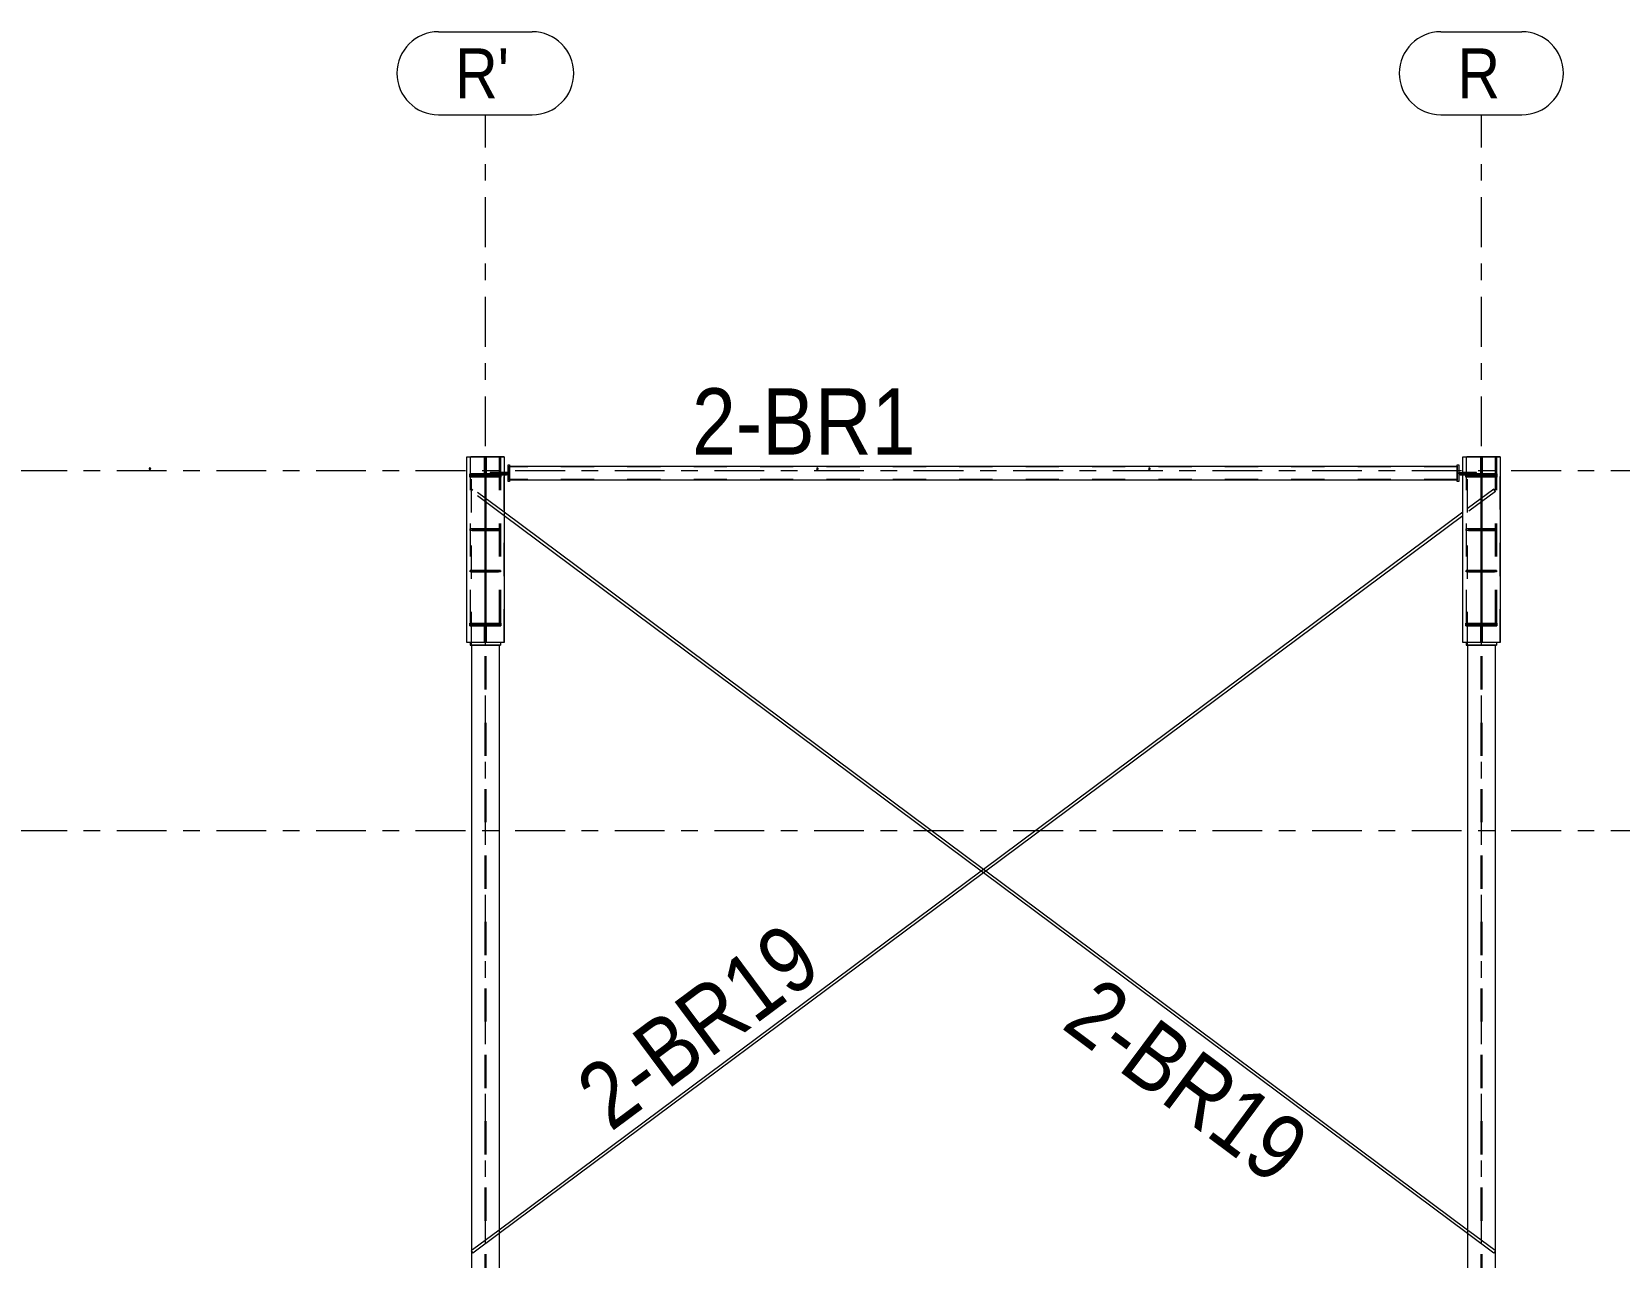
# Model space of a CAD drawing. Header units: millimetres. Extents: x -56 to 1115, y -311 to 509.
# Drawn here: x 41.8 to 137.4, y 291.5 to 365.3 of the extents above; entities that cross this region are included whole.
import ezdxf

# ---------------------------------------------------------------- set-up
doc = ezdxf.new("R2010")
doc.units = ezdxf.units.MM
for name, pattern in [('XKITLINE00', [0]), ('XKITLINE02', [4, 2, -2]), ('XKITLINE03', [6, 3, -1, 1, -1])]:
    doc.linetypes.add(name, pattern=pattern)
for name, color, linetype, lineweight in [('Part', 2, 'Continuous', 0), ('PartMark', 7, 'Continuous', 0), ('S-grid', 1, 'Continuous', 0)]:
    doc.layers.add(name, color=color, linetype=linetype, lineweight=lineweight)
doc.styles.add('ARIAL', font='ARIAL.TTF')

# ---------------------------------------------------------------- blocks, each defined once
blk = doc.blocks.new('*A17')
at = {"layer": 'Part'}
blk.add_hatch(color=3, dxfattribs=at).paths.add_polyline_path([(109.094, 339.066), (109.131, 339.055), (109.149, 339.021), (109.139, 338.985), (109.105, 338.966), (109.068, 338.977), (109.05, 339.011), (109.061, 339.047)], flags=17)
blk = doc.blocks.new('*A30')
at = {"layer": 'Part'}
blk.add_hatch(color=3, dxfattribs=at).paths.add_polyline_path([(68.162, 329.624), (68.162, 329.708), (70.037, 329.708), (70.037, 329.624)], flags=17)
blk = doc.blocks.new('*A31')
at = {"layer": 'Part'}
blk.add_hatch(color=3, dxfattribs=at).paths.add_polyline_path([(68.162, 338.511), (68.162, 338.595), (70.037, 338.595), (70.037, 338.511)], flags=17)
blk = doc.blocks.new('*A32')
at = {"layer": 'Part'}
blk.add_hatch(color=3, dxfattribs=at).paths.add_polyline_path([(69.066, 329.708), (69.066, 338.511), (69.133, 338.511), (69.133, 329.708)], flags=17)
blk = doc.blocks.new('*A34')
at = {"layer": 'Part'}
blk.add_hatch(color=3, dxfattribs=at).paths.add_polyline_path([(48.886, 339.066), (48.923, 339.055), (48.941, 339.021), (48.93, 338.985), (48.897, 338.966), (48.86, 338.977), (48.842, 339.011), (48.852, 339.047)], flags=17)
blk = doc.blocks.new('*A35')
at = {"layer": 'Part'}
blk.add_hatch(color=3, dxfattribs=at).paths.add_polyline_path([(69.058, 329.426), (69.058, 329.624), (69.141, 329.624), (69.141, 329.426)], flags=17)
blk = doc.blocks.new('*A36')
at = {"layer": 'Part'}
blk.add_hatch(color=3, dxfattribs=at).paths.add_polyline_path([(69.133, 332.803), (69.133, 332.887), (69.813, 332.887), (69.813, 332.803)], flags=17)
blk = doc.blocks.new('*A37')
at = {"layer": 'Part'}
blk.add_hatch(color=3, dxfattribs=at).paths.add_polyline_path([(69.133, 335.303), (69.133, 335.387), (69.813, 335.387), (69.813, 335.303)], flags=17)
blk = doc.blocks.new('*A38')
at = {"layer": 'Part'}
blk.add_hatch(color=3, dxfattribs=at).paths.add_polyline_path([(68.387, 332.803), (68.387, 332.887), (69.066, 332.887), (69.066, 332.803)], flags=17)
blk = doc.blocks.new('*A39')
at = {"layer": 'Part'}
blk.add_hatch(color=3, dxfattribs=at).paths.add_polyline_path([(68.387, 335.303), (68.387, 335.387), (69.066, 335.387), (69.066, 335.303)], flags=17)
blk = doc.blocks.new('*A40')
at = {"layer": 'Part'}
blk.add_hatch(color=3, dxfattribs=at).paths.add_polyline_path([(69.058, 338.595), (69.058, 339.489), (69.141, 339.489), (69.141, 338.595)], flags=17)
blk = doc.blocks.new('*A41')
at = {"layer": 'Part'}
blk.add_hatch(color=3, dxfattribs=at).paths.add_polyline_path([(89.094, 339.066), (89.131, 339.055), (89.149, 339.021), (89.139, 338.985), (89.105, 338.966), (89.068, 338.977), (89.05, 339.011), (89.061, 339.047)], flags=17)
blk = doc.blocks.new('*A62')
at = {"layer": 'Part'}
blk.add_hatch(color=3, dxfattribs=at).paths.add_polyline_path([(128.162, 329.624), (128.162, 329.708), (130.037, 329.708), (130.037, 329.624)], flags=17)
blk = doc.blocks.new('*A63')
at = {"layer": 'Part'}
blk.add_hatch(color=3, dxfattribs=at).paths.add_polyline_path([(128.162, 338.511), (128.162, 338.595), (130.037, 338.595), (130.037, 338.511)], flags=17)
blk = doc.blocks.new('*A64')
at = {"layer": 'Part'}
blk.add_hatch(color=3, dxfattribs=at).paths.add_polyline_path([(129.066, 329.708), (129.066, 338.511), (129.133, 338.511), (129.133, 329.708)], flags=17)
blk = doc.blocks.new('*A65')
at = {"layer": 'Part'}
blk.add_hatch(color=3, dxfattribs=at).paths.add_polyline_path([(129.058, 329.426), (129.058, 329.624), (129.141, 329.624), (129.141, 329.426)], flags=17)
blk = doc.blocks.new('*A66')
at = {"layer": 'Part'}
blk.add_hatch(color=3, dxfattribs=at).paths.add_polyline_path([(129.133, 332.803), (129.133, 332.887), (129.813, 332.887), (129.813, 332.803)], flags=17)
blk = doc.blocks.new('*A67')
at = {"layer": 'Part'}
blk.add_hatch(color=3, dxfattribs=at).paths.add_polyline_path([(129.133, 335.303), (129.133, 335.387), (129.813, 335.387), (129.813, 335.303)], flags=17)
blk = doc.blocks.new('*A68')
at = {"layer": 'Part'}
blk.add_hatch(color=3, dxfattribs=at).paths.add_polyline_path([(128.387, 332.803), (128.387, 332.887), (129.066, 332.887), (129.066, 332.803)], flags=17)
blk = doc.blocks.new('*A69')
at = {"layer": 'Part'}
blk.add_hatch(color=3, dxfattribs=at).paths.add_polyline_path([(128.387, 335.303), (128.387, 335.387), (129.066, 335.387), (129.066, 335.303)], flags=17)
blk = doc.blocks.new('*A70')
at = {"layer": 'Part'}
blk.add_hatch(color=3, dxfattribs=at).paths.add_polyline_path([(129.058, 338.595), (129.058, 339.489), (129.141, 339.489), (129.141, 338.595)], flags=17)
blk = doc.blocks.new('*A1191')
at = {"layer": 'S-grid', "color": 1, "linetype": 'XKITLINE03', "lineweight": 0}
blk.add_line((-7.099, 338.903), (956.29, 338.903), dxfattribs=at)
blk = doc.blocks.new('*A1192')
at = {"layer": 'S-grid', "color": 1, "linetype": 'XKITLINE03', "lineweight": 0}
blk.add_line((-7.099, 317.236), (326.959, 317.236), dxfattribs=at)
blk = doc.blocks.new('*A1282')
at = {"layer": 'S-grid', "color": 1, "linetype": 'XKITLINE03', "lineweight": 0}
blk.add_line((129.1, 226.363), (129.1, 360.328), dxfattribs=at)
at = {"layer": 'S-grid', "color": 3, "style": 'ARIAL', "width": 0.85}
blk.add_text('R', height=3, dxfattribs=at).set_placement((127.655, 361.328))
blk = doc.blocks.new('*A1283')
at = {"layer": 'S-grid', "color": 1, "linetype": 'XKITLINE03', "lineweight": 0}
blk.add_line((69.1, 226.363), (69.1, 360.328), dxfattribs=at)
at = {"layer": 'S-grid', "color": 3, "style": 'ARIAL', "width": 0.85}
blk.add_text("R'", height=3, dxfattribs=at).set_placement((67.274, 361.328))
blk = doc.blocks.new('*A1287')
at = {"layer": 'Part', "color": 7, "linetype": 'XKITLINE02', "lineweight": 0}
for p, q in [((129.852, 337.786), (127.975, 336.388)), ((129.952, 337.652), (127.975, 336.18)), ((129.952, 337.652), (129.852, 337.786)), ((99.1, 314.887), (98.96, 314.783)), ((99.239, 314.783), (99.1, 314.679)), ((69.933, 293.169), (68.266, 291.928)), ((69.933, 292.961), (68.347, 291.78)), ((68.262, 291.894), (68.347, 291.78))]:
    blk.add_line(p, q, dxfattribs=at)
at = {"layer": 'Part', "color": 2, "linetype": 'XKITLINE00', "lineweight": 0}
for p, q in [((127.975, 336.388), (99.1, 314.887)), ((127.975, 336.18), (99.239, 314.783)), ((98.96, 314.783), (69.933, 293.169)), ((99.1, 314.679), (69.933, 292.961)), ((68.266, 291.928), (68.248, 291.914)), ((68.262, 291.894), (68.248, 291.914)), ((68.266, 291.889), (68.262, 291.894))]:
    blk.add_line(p, q, dxfattribs=at)
blk = doc.blocks.new('*A1288')
at = {"layer": 'Part', "color": 7, "linetype": 'XKITLINE02', "lineweight": 0}
for p, q in [((68.248, 337.652), (68.347, 337.786)), ((70.225, 336.18), (68.248, 337.652)), ((70.225, 336.388), (68.347, 337.786)), ((99.1, 314.679), (98.96, 314.783)), ((99.239, 314.783), (99.1, 314.887)), ((129.933, 291.928), (128.266, 293.169)), ((129.852, 291.78), (128.266, 292.961)), ((129.937, 291.894), (129.852, 291.78))]:
    blk.add_line(p, q, dxfattribs=at)
at = {"layer": 'Part', "color": 2, "linetype": 'XKITLINE00', "lineweight": 0}
for p, q in [((99.1, 314.887), (70.225, 336.388)), ((98.96, 314.783), (70.225, 336.18)), ((128.266, 292.961), (99.1, 314.679)), ((128.266, 293.169), (99.239, 314.783)), ((129.952, 291.914), (129.933, 291.928)), ((129.952, 291.914), (129.933, 291.889))]:
    blk.add_line(p, q, dxfattribs=at)
blk = doc.blocks.new('*A1290')
at = {"layer": 'Part', "color": 2, "linetype": 'XKITLINE00', "lineweight": 0}
for p, q in [((70.55, 339.158), (127.65, 339.158)), ((127.65, 338.325), (70.55, 338.325))]:
    blk.add_line(p, q, dxfattribs=at)
at = {"layer": 'Part', "color": 7, "linetype": 'XKITLINE02', "lineweight": 0}
for p, q in [((70.55, 338.325), (70.55, 339.158)), ((127.65, 339.125), (70.55, 339.125)), ((127.65, 339.158), (127.65, 338.325)), ((127.65, 338.358), (70.55, 338.358))]:
    blk.add_line(p, q, dxfattribs=at)
blk = doc.blocks.new('*A1291')
at = {"layer": 'Part', "color": 2, "linetype": 'XKITLINE00', "lineweight": 0}
for start, end in [(51.1129, 231.1129), (231.1129, 51.1129)]:
    blk.add_arc((109.1, 339.016), 0.05, start, end, dxfattribs=at)
blk = doc.blocks.new('*A1331')
at = {"layer": 'Part', "color": 7, "linetype": 'XKITLINE02', "lineweight": 0}
for p, q in [((68.266, 328.387), (68.266, 339.72)), ((68.266, 339.72), (69.933, 339.72)), ((69.066, 339.72), (69.066, 242.194)), ((69.133, 339.72), (69.133, 242.194)), ((69.933, 339.72), (69.933, 328.387)), ((69.933, 242.194), (68.266, 242.194))]:
    blk.add_line(p, q, dxfattribs=at)
at = {"layer": 'Part', "color": 2, "linetype": 'XKITLINE00', "lineweight": 0}
for p, q in [((68.266, 328.387), (68.266, 242.194)), ((69.933, 328.387), (69.933, 242.194))]:
    blk.add_line(p, q, dxfattribs=at)
blk = doc.blocks.new('*A1336')
at = {"layer": 'Part', "color": 2, "linetype": 'XKITLINE00', "lineweight": 0}
for p, q in [((68.162, 329.708), (70.037, 329.708)), ((68.162, 329.553), (68.162, 329.708)), ((68.162, 329.624), (70.037, 329.624)), ((69.058, 329.553), (68.162, 329.553)), ((70.037, 329.553), (69.141, 329.553)), ((70.037, 329.708), (70.037, 329.553))]:
    blk.add_line(p, q, dxfattribs=at)
at = {"layer": 'Part', "color": 7, "linetype": 'XKITLINE02', "lineweight": 0}
for p, q in [((68.162, 329.636), (70.037, 329.636)), ((69.141, 329.553), (69.058, 329.553))]:
    blk.add_line(p, q, dxfattribs=at)
blk = doc.blocks.new('*A1337')
at = {"layer": 'Part', "color": 2, "linetype": 'XKITLINE00', "lineweight": 0}
for p, q in [((69.058, 338.7), (68.162, 338.7)), ((68.162, 338.511), (68.162, 338.7)), ((70.037, 338.595), (68.162, 338.595)), ((70.037, 338.7), (69.141, 338.7)), ((70.037, 338.7), (70.037, 338.511)), ((70.037, 338.511), (68.162, 338.511))]:
    blk.add_line(p, q, dxfattribs=at)
at = {"layer": 'Part', "color": 7, "linetype": 'XKITLINE02', "lineweight": 0}
for p, q in [((68.162, 338.617), (70.037, 338.617)), ((69.141, 338.7), (69.058, 338.7))]:
    blk.add_line(p, q, dxfattribs=at)
blk = doc.blocks.new('*A1338')
at = {"layer": 'Part', "color": 7, "linetype": 'XKITLINE02', "lineweight": 0}
for p, q in [((69.133, 338.617), (69.066, 338.617)), ((69.066, 338.617), (69.066, 338.511)), ((69.133, 338.617), (69.133, 338.511)), ((69.066, 329.708), (69.066, 329.636)), ((69.066, 329.636), (69.133, 329.636)), ((69.133, 329.708), (69.133, 329.636))]:
    blk.add_line(p, q, dxfattribs=at)
at = {"layer": 'Part', "color": 2, "linetype": 'XKITLINE00', "lineweight": 0}
for p, q in [((69.066, 338.511), (69.133, 338.511)), ((69.066, 338.511), (69.066, 329.708)), ((69.133, 338.511), (69.133, 329.708)), ((69.066, 329.708), (69.133, 329.708))]:
    blk.add_line(p, q, dxfattribs=at)
blk = doc.blocks.new('*A1339')
at = {"layer": 'Part', "color": 7, "linetype": 'XKITLINE02', "lineweight": 0}
for p, q in [((69.133, 338.617), (69.066, 338.617)), ((69.066, 338.617), (69.066, 329.636)), ((69.133, 329.636), (69.133, 338.617)), ((69.066, 329.636), (69.133, 329.636))]:
    blk.add_line(p, q, dxfattribs=at)
blk = doc.blocks.new('*A1340')
at = {"layer": 'Part', "color": 7, "linetype": 'XKITLINE02', "lineweight": 0}
for p, q in [((68.162, 329.708), (68.162, 329.553)), ((68.162, 329.636), (70.037, 329.636)), ((68.162, 329.553), (70.037, 329.553)), ((70.037, 329.553), (70.037, 329.708))]:
    blk.add_line(p, q, dxfattribs=at)
blk = doc.blocks.new('*A1341')
at = {"layer": 'Part', "color": 7, "linetype": 'XKITLINE02', "lineweight": 0}
for p, q in [((68.162, 338.7), (68.162, 338.511)), ((70.037, 338.7), (68.162, 338.7)), ((70.037, 338.617), (68.162, 338.617)), ((70.037, 338.511), (70.037, 338.7))]:
    blk.add_line(p, q, dxfattribs=at)
blk = doc.blocks.new('*A1343')
at = {"layer": 'Part', "color": 2, "linetype": 'XKITLINE00', "lineweight": 0}
for start, end in [(51.1129, 231.1129), (231.1129, 51.1129)]:
    blk.add_arc((48.891, 339.016), 0.05, start, end, dxfattribs=at)
blk = doc.blocks.new('*A1344')
at = {"layer": 'Part', "color": 7, "linetype": 'XKITLINE02', "lineweight": 0}
for p, q in [((68.183, 339.72), (70.016, 339.72)), ((68.183, 339.72), (68.183, 328.553)), ((70.016, 339.72), (70.016, 328.553))]:
    blk.add_line(p, q, dxfattribs=at)
at = {"layer": 'Part', "color": 2, "linetype": 'XKITLINE00', "lineweight": 0}
for p, q in [((68.183, 328.553), (68.183, 328.387)), ((70.016, 328.387), (68.183, 328.387)), ((70.016, 328.553), (70.016, 328.387))]:
    blk.add_line(p, q, dxfattribs=at)
blk = doc.blocks.new('*A1345')
at = {"layer": 'Part', "color": 7, "linetype": 'XKITLINE02', "lineweight": 0}
for p, q in [((68.183, 339.72), (70.016, 339.72)), ((68.183, 339.72), (68.183, 328.387)), ((70.016, 339.72), (70.016, 328.387)), ((68.183, 328.387), (70.016, 328.387))]:
    blk.add_line(p, q, dxfattribs=at)
blk = doc.blocks.new('*A1346')
at = {"layer": 'Part', "color": 2, "linetype": 'XKITLINE00', "lineweight": 0}
for p, q in [((67.975, 328.553), (67.975, 339.72)), ((67.975, 339.72), (70.225, 339.72)), ((70.225, 339.72), (70.225, 328.553)), ((70.225, 328.553), (67.975, 328.553))]:
    blk.add_line(p, q, dxfattribs=at)
blk = doc.blocks.new('*A1347')
at = {"layer": 'Part', "color": 7, "linetype": 'XKITLINE02', "lineweight": 0}
for p, q in [((67.975, 328.553), (67.975, 339.72)), ((70.225, 339.72), (67.975, 339.72)), ((70.225, 328.553), (70.225, 339.72)), ((70.225, 328.553), (67.975, 328.553))]:
    blk.add_line(p, q, dxfattribs=at)
blk = doc.blocks.new('*A1348')
at = {"layer": 'Part', "color": 2, "linetype": 'XKITLINE00', "lineweight": 0}
for p, q in [((69.058, 328.553), (69.058, 329.624)), ((69.058, 329.624), (69.141, 329.624)), ((69.141, 329.426), (69.058, 329.426)), ((69.141, 329.624), (69.141, 328.553)), ((69.141, 328.553), (69.058, 328.553))]:
    blk.add_line(p, q, dxfattribs=at)
at = {"layer": 'Part', "color": 7, "linetype": 'XKITLINE02', "lineweight": 0}
for p, q in [((69.058, 329.562), (69.141, 329.562)), ((69.058, 329.428), (69.141, 329.428))]:
    blk.add_line(p, q, dxfattribs=at)
blk = doc.blocks.new('*A1349')
at = {"layer": 'Part', "color": 7, "linetype": 'XKITLINE02', "lineweight": 0}
for p, q in [((69.883, 329.636), (69.133, 329.636)), ((69.133, 329.636), (69.133, 329.553)), ((69.133, 329.553), (69.883, 329.553)), ((69.258, 329.636), (69.258, 329.553)), ((69.883, 329.553), (69.883, 329.636))]:
    blk.add_line(p, q, dxfattribs=at)
blk = doc.blocks.new('*A1350')
at = {"layer": 'Part', "color": 7, "linetype": 'XKITLINE02', "lineweight": 0}
for p, q in [((69.066, 329.636), (68.316, 329.636)), ((68.316, 329.636), (68.316, 329.553)), ((68.316, 329.553), (69.066, 329.553)), ((68.941, 329.636), (68.941, 329.553)), ((69.066, 329.553), (69.066, 329.636))]:
    blk.add_line(p, q, dxfattribs=at)
blk = doc.blocks.new('*A1351')
at = {"layer": 'Part', "color": 7, "linetype": 'XKITLINE02', "lineweight": 0}
for p, q in [((69.058, 329.624), (69.058, 328.553)), ((69.058, 329.562), (69.141, 329.562)), ((69.058, 329.428), (69.141, 329.428)), ((69.141, 329.624), (69.141, 328.553)), ((69.141, 328.553), (69.058, 328.553))]:
    blk.add_line(p, q, dxfattribs=at)
blk = doc.blocks.new('*A1352')
at = {"layer": 'Part', "color": 2, "linetype": 'XKITLINE00', "lineweight": 0}
for p, q in [((70.016, 332.887), (69.133, 332.887)), ((69.133, 332.887), (69.133, 332.803)), ((70.016, 332.803), (69.133, 332.803)), ((69.813, 332.803), (69.813, 332.887)), ((70.016, 332.887), (70.016, 332.803))]:
    blk.add_line(p, q, dxfattribs=at)
at = {"layer": 'Part', "color": 7, "linetype": 'XKITLINE02', "lineweight": 0}
blk.add_line((69.258, 332.803), (69.258, 332.887), dxfattribs=at)
blk = doc.blocks.new('*A1353')
at = {"layer": 'Part', "color": 2, "linetype": 'XKITLINE00', "lineweight": 0}
for p, q in [((70.016, 335.387), (69.133, 335.387)), ((69.133, 335.387), (69.133, 335.303)), ((70.016, 335.303), (69.133, 335.303)), ((69.813, 335.303), (69.813, 335.387)), ((70.016, 335.387), (70.016, 335.303))]:
    blk.add_line(p, q, dxfattribs=at)
at = {"layer": 'Part', "color": 7, "linetype": 'XKITLINE02', "lineweight": 0}
blk.add_line((69.258, 335.303), (69.258, 335.387), dxfattribs=at)
blk = doc.blocks.new('*A1354')
at = {"layer": 'Part', "color": 2, "linetype": 'XKITLINE00', "lineweight": 0}
for p, q in [((69.066, 332.887), (68.183, 332.887)), ((68.183, 332.887), (68.183, 332.803)), ((69.066, 332.803), (68.183, 332.803)), ((68.387, 332.803), (68.387, 332.887)), ((69.066, 332.887), (69.066, 332.803))]:
    blk.add_line(p, q, dxfattribs=at)
at = {"layer": 'Part', "color": 7, "linetype": 'XKITLINE02', "lineweight": 0}
blk.add_line((68.941, 332.803), (68.941, 332.887), dxfattribs=at)
blk = doc.blocks.new('*A1355')
at = {"layer": 'Part', "color": 2, "linetype": 'XKITLINE00', "lineweight": 0}
for p, q in [((69.066, 335.387), (68.183, 335.387)), ((68.183, 335.387), (68.183, 335.303)), ((69.066, 335.303), (68.183, 335.303)), ((68.387, 335.303), (68.387, 335.387)), ((69.066, 335.387), (69.066, 335.303))]:
    blk.add_line(p, q, dxfattribs=at)
at = {"layer": 'Part', "color": 7, "linetype": 'XKITLINE02', "lineweight": 0}
blk.add_line((68.941, 335.303), (68.941, 335.387), dxfattribs=at)
blk = doc.blocks.new('*A1356')
at = {"layer": 'Part', "color": 2, "linetype": 'XKITLINE00', "lineweight": 0}
for p, q in [((69.058, 339.72), (69.141, 339.72)), ((69.058, 338.595), (69.058, 339.72)), ((69.058, 339.489), (69.141, 339.489)), ((69.141, 339.72), (69.141, 338.595)), ((69.141, 338.595), (69.058, 338.595))]:
    blk.add_line(p, q, dxfattribs=at)
at = {"layer": 'Part', "color": 7, "linetype": 'XKITLINE02', "lineweight": 0}
for p, q in [((69.058, 338.826), (69.141, 338.826)), ((69.058, 338.687), (69.141, 338.687))]:
    blk.add_line(p, q, dxfattribs=at)
blk = doc.blocks.new('*A1357')
at = {"layer": 'Part', "color": 7, "linetype": 'XKITLINE02', "lineweight": 0}
for p, q in [((69.066, 335.387), (68.183, 335.387)), ((68.183, 335.303), (68.183, 335.387)), ((69.066, 335.303), (68.183, 335.303)), ((68.941, 335.303), (68.941, 335.387)), ((69.066, 335.303), (69.066, 335.387))]:
    blk.add_line(p, q, dxfattribs=at)
blk = doc.blocks.new('*A1358')
at = {"layer": 'Part', "color": 7, "linetype": 'XKITLINE02', "lineweight": 0}
for p, q in [((69.883, 332.887), (69.133, 332.887)), ((69.133, 332.887), (69.133, 332.803)), ((69.133, 332.803), (69.883, 332.803)), ((69.258, 332.887), (69.258, 332.803)), ((69.883, 332.803), (69.883, 332.887))]:
    blk.add_line(p, q, dxfattribs=at)
blk = doc.blocks.new('*A1359')
at = {"layer": 'Part', "color": 7, "linetype": 'XKITLINE02', "lineweight": 0}
for p, q in [((69.066, 332.887), (68.316, 332.887)), ((68.316, 332.887), (68.316, 332.803)), ((68.316, 332.803), (69.066, 332.803)), ((68.941, 332.887), (68.941, 332.803)), ((69.066, 332.803), (69.066, 332.887))]:
    blk.add_line(p, q, dxfattribs=at)
blk = doc.blocks.new('*A1360')
at = {"layer": 'Part', "color": 7, "linetype": 'XKITLINE02', "lineweight": 0}
for p, q in [((69.883, 335.387), (69.133, 335.387)), ((69.133, 335.387), (69.133, 335.303)), ((69.133, 335.303), (69.883, 335.303)), ((69.258, 335.387), (69.258, 335.303)), ((69.883, 335.303), (69.883, 335.387))]:
    blk.add_line(p, q, dxfattribs=at)
blk = doc.blocks.new('*A1361')
at = {"layer": 'Part', "color": 7, "linetype": 'XKITLINE02', "lineweight": 0}
for p, q in [((69.066, 335.387), (68.316, 335.387)), ((68.316, 335.387), (68.316, 335.303)), ((68.316, 335.303), (69.066, 335.303)), ((68.941, 335.387), (68.941, 335.303)), ((69.066, 335.303), (69.066, 335.387))]:
    blk.add_line(p, q, dxfattribs=at)
blk = doc.blocks.new('*A1362')
at = {"layer": 'Part', "color": 7, "linetype": 'XKITLINE02', "lineweight": 0}
for p, q in [((69.066, 338.7), (68.316, 338.7)), ((68.316, 338.7), (68.316, 338.616)), ((68.316, 338.616), (69.066, 338.616)), ((68.941, 338.7), (68.941, 338.616)), ((69.066, 338.616), (69.066, 338.7))]:
    blk.add_line(p, q, dxfattribs=at)
blk = doc.blocks.new('*A1363')
at = {"layer": 'Part', "color": 2, "linetype": 'XKITLINE00', "lineweight": 0}
for p, q in [((70.466, 338.241), (70.466, 339.241)), ((70.466, 339.241), (70.55, 339.241)), ((70.55, 339.241), (70.55, 338.241)), ((70.55, 338.241), (70.466, 338.241))]:
    blk.add_line(p, q, dxfattribs=at)
blk = doc.blocks.new('*A1364')
at = {"layer": 'Part', "color": 7, "linetype": 'XKITLINE02', "lineweight": 0}
for p, q in [((69.383, 338.783), (69.383, 338.7)), ((70.225, 338.783), (69.383, 338.783)), ((70.383, 338.7), (69.383, 338.7))]:
    blk.add_line(p, q, dxfattribs=at)
at = {"layer": 'Part', "color": 2, "linetype": 'XKITLINE00', "lineweight": 0}
for p, q in [((70.466, 338.783), (70.225, 338.783)), ((70.466, 338.7), (70.383, 338.7)), ((70.466, 338.783), (70.466, 338.7))]:
    blk.add_line(p, q, dxfattribs=at)
blk = doc.blocks.new('*A1365')
at = {"layer": 'Part', "color": 7, "linetype": 'XKITLINE02', "lineweight": 0}
for p, q in [((69.133, 338.7), (69.133, 338.616)), ((70.225, 338.7), (69.133, 338.7)), ((70.225, 338.616), (69.133, 338.616)), ((69.258, 338.7), (69.258, 338.616))]:
    blk.add_line(p, q, dxfattribs=at)
at = {"layer": 'Part', "color": 2, "linetype": 'XKITLINE00', "lineweight": 0}
for p, q in [((70.383, 338.7), (70.225, 338.7)), ((70.383, 338.616), (70.225, 338.616)), ((70.383, 338.7), (70.383, 338.616))]:
    blk.add_line(p, q, dxfattribs=at)
blk = doc.blocks.new('*A1366')
at = {"layer": 'Part', "color": 7, "linetype": 'XKITLINE02', "lineweight": 0}
for p, q in [((69.058, 339.72), (69.058, 338.595)), ((69.058, 339.72), (69.141, 339.72)), ((69.141, 339.72), (69.141, 338.595)), ((69.058, 338.826), (69.141, 338.826)), ((69.058, 338.687), (69.141, 338.687))]:
    blk.add_line(p, q, dxfattribs=at)
blk = doc.blocks.new('*A1367')
at = {"layer": 'Part', "color": 7, "linetype": 'XKITLINE02', "lineweight": 0}
for p, q in [((69.066, 332.887), (68.183, 332.887)), ((68.183, 332.803), (68.183, 332.887)), ((69.066, 332.803), (68.183, 332.803)), ((68.941, 332.803), (68.941, 332.887)), ((69.066, 332.803), (69.066, 332.887))]:
    blk.add_line(p, q, dxfattribs=at)
blk = doc.blocks.new('*A1368')
at = {"layer": 'Part', "color": 7, "linetype": 'XKITLINE02', "lineweight": 0}
for p, q in [((69.133, 335.303), (69.133, 335.387)), ((69.133, 335.387), (70.016, 335.387)), ((70.016, 335.303), (69.133, 335.303)), ((69.258, 335.303), (69.258, 335.387)), ((70.016, 335.387), (70.016, 335.303))]:
    blk.add_line(p, q, dxfattribs=at)
blk = doc.blocks.new('*A1369')
at = {"layer": 'Part', "color": 7, "linetype": 'XKITLINE02', "lineweight": 0}
for p, q in [((69.133, 332.803), (69.133, 332.887)), ((69.133, 332.887), (70.016, 332.887)), ((70.016, 332.803), (69.133, 332.803)), ((69.258, 332.803), (69.258, 332.887)), ((70.016, 332.887), (70.016, 332.803))]:
    blk.add_line(p, q, dxfattribs=at)
blk = doc.blocks.new('*A1370')
at = {"layer": 'Part', "color": 2, "linetype": 'XKITLINE00', "lineweight": 0}
for start, end in [(51.1129, 231.1129), (231.1129, 51.1129)]:
    blk.add_arc((89.1, 339.016), 0.05, start, end, dxfattribs=at)
blk = doc.blocks.new('*A1420')
at = {"layer": 'S-grid', "color": 1, "linetype": 'XKITLINE00', "lineweight": 0}
for p, q in [((66.274, 365.328), (71.926, 365.328)), ((66.274, 360.328), (71.926, 360.328))]:
    blk.add_line(p, q, dxfattribs=at)
for centre, start, end in [((66.274, 362.828), 90, 270), ((71.926, 362.828), 270, 90)]:
    blk.add_arc(centre, 2.5, start, end, dxfattribs=at)
blk = doc.blocks.new('*A1422')
at = {"layer": 'Part', "color": 7, "linetype": 'XKITLINE02', "lineweight": 0}
for p, q in [((128.266, 328.387), (128.266, 339.72)), ((128.266, 339.72), (129.933, 339.72)), ((129.066, 339.72), (129.066, 242.194)), ((129.133, 339.72), (129.133, 242.194)), ((129.933, 339.72), (129.933, 328.387)), ((129.933, 242.194), (128.266, 242.194))]:
    blk.add_line(p, q, dxfattribs=at)
at = {"layer": 'Part', "color": 2, "linetype": 'XKITLINE00', "lineweight": 0}
for p, q in [((128.266, 328.387), (128.266, 242.194)), ((129.933, 328.387), (129.933, 242.194))]:
    blk.add_line(p, q, dxfattribs=at)
blk = doc.blocks.new('*A1473')
at = {"layer": 'Part', "color": 2, "linetype": 'XKITLINE00', "lineweight": 0}
for p, q in [((128.162, 329.708), (130.037, 329.708)), ((128.162, 329.553), (128.162, 329.708)), ((128.162, 329.624), (130.037, 329.624)), ((129.058, 329.553), (128.162, 329.553)), ((130.037, 329.553), (129.141, 329.553)), ((130.037, 329.708), (130.037, 329.553))]:
    blk.add_line(p, q, dxfattribs=at)
at = {"layer": 'Part', "color": 7, "linetype": 'XKITLINE02', "lineweight": 0}
for p, q in [((128.162, 329.636), (130.037, 329.636)), ((129.141, 329.553), (129.058, 329.553))]:
    blk.add_line(p, q, dxfattribs=at)
blk = doc.blocks.new('*A1474')
at = {"layer": 'Part', "color": 2, "linetype": 'XKITLINE00', "lineweight": 0}
for p, q in [((129.058, 338.7), (128.162, 338.7)), ((128.162, 338.511), (128.162, 338.7)), ((130.037, 338.595), (128.162, 338.595)), ((130.037, 338.7), (129.141, 338.7)), ((130.037, 338.7), (130.037, 338.511)), ((130.037, 338.511), (128.162, 338.511))]:
    blk.add_line(p, q, dxfattribs=at)
at = {"layer": 'Part', "color": 7, "linetype": 'XKITLINE02', "lineweight": 0}
for p, q in [((128.162, 338.617), (130.037, 338.617)), ((129.141, 338.7), (129.058, 338.7))]:
    blk.add_line(p, q, dxfattribs=at)
blk = doc.blocks.new('*A1475')
at = {"layer": 'Part', "color": 7, "linetype": 'XKITLINE02', "lineweight": 0}
for p, q in [((129.133, 338.617), (129.066, 338.617)), ((129.066, 338.617), (129.066, 338.511)), ((129.133, 338.617), (129.133, 338.511)), ((129.066, 329.708), (129.066, 329.636)), ((129.066, 329.636), (129.133, 329.636)), ((129.133, 329.708), (129.133, 329.636))]:
    blk.add_line(p, q, dxfattribs=at)
at = {"layer": 'Part', "color": 2, "linetype": 'XKITLINE00', "lineweight": 0}
for p, q in [((129.066, 338.511), (129.133, 338.511)), ((129.066, 338.511), (129.066, 329.708)), ((129.133, 338.511), (129.133, 329.708)), ((129.066, 329.708), (129.133, 329.708))]:
    blk.add_line(p, q, dxfattribs=at)
blk = doc.blocks.new('*A1476')
at = {"layer": 'Part', "color": 7, "linetype": 'XKITLINE02', "lineweight": 0}
for p, q in [((129.133, 338.617), (129.066, 338.617)), ((129.066, 338.617), (129.066, 329.636)), ((129.133, 329.636), (129.133, 338.617)), ((129.066, 329.636), (129.133, 329.636))]:
    blk.add_line(p, q, dxfattribs=at)
blk = doc.blocks.new('*A1477')
at = {"layer": 'Part', "color": 7, "linetype": 'XKITLINE02', "lineweight": 0}
for p, q in [((128.162, 329.708), (128.162, 329.553)), ((128.162, 329.636), (130.037, 329.636)), ((128.162, 329.553), (130.037, 329.553)), ((130.037, 329.553), (130.037, 329.708))]:
    blk.add_line(p, q, dxfattribs=at)
blk = doc.blocks.new('*A1478')
at = {"layer": 'Part', "color": 7, "linetype": 'XKITLINE02', "lineweight": 0}
for p, q in [((128.162, 338.7), (128.162, 338.511)), ((130.037, 338.7), (128.162, 338.7)), ((130.037, 338.617), (128.162, 338.617)), ((130.037, 338.511), (130.037, 338.7))]:
    blk.add_line(p, q, dxfattribs=at)
blk = doc.blocks.new('*A1479')
at = {"layer": 'Part', "color": 7, "linetype": 'XKITLINE02', "lineweight": 0}
for p, q in [((128.183, 339.72), (130.016, 339.72)), ((128.183, 339.72), (128.183, 328.553)), ((130.016, 339.72), (130.016, 328.553))]:
    blk.add_line(p, q, dxfattribs=at)
at = {"layer": 'Part', "color": 2, "linetype": 'XKITLINE00', "lineweight": 0}
for p, q in [((128.183, 328.553), (128.183, 328.387)), ((130.016, 328.387), (128.183, 328.387)), ((130.016, 328.553), (130.016, 328.387))]:
    blk.add_line(p, q, dxfattribs=at)
blk = doc.blocks.new('*A1480')
at = {"layer": 'Part', "color": 7, "linetype": 'XKITLINE02', "lineweight": 0}
for p, q in [((128.183, 339.72), (130.016, 339.72)), ((128.183, 339.72), (128.183, 328.387)), ((130.016, 339.72), (130.016, 328.387)), ((128.183, 328.387), (130.016, 328.387))]:
    blk.add_line(p, q, dxfattribs=at)
blk = doc.blocks.new('*A1481')
at = {"layer": 'Part', "color": 2, "linetype": 'XKITLINE00', "lineweight": 0}
for p, q in [((127.975, 328.553), (127.975, 339.72)), ((127.975, 339.72), (130.225, 339.72)), ((130.225, 339.72), (130.225, 328.553)), ((130.225, 328.553), (127.975, 328.553))]:
    blk.add_line(p, q, dxfattribs=at)
blk = doc.blocks.new('*A1482')
at = {"layer": 'Part', "color": 7, "linetype": 'XKITLINE02', "lineweight": 0}
for p, q in [((127.975, 328.553), (127.975, 339.72)), ((130.225, 339.72), (127.975, 339.72)), ((130.225, 328.553), (130.225, 339.72)), ((130.225, 328.553), (127.975, 328.553))]:
    blk.add_line(p, q, dxfattribs=at)
blk = doc.blocks.new('*A1483')
at = {"layer": 'Part', "color": 2, "linetype": 'XKITLINE00', "lineweight": 0}
for p, q in [((129.058, 328.553), (129.058, 329.624)), ((129.058, 329.624), (129.141, 329.624)), ((129.141, 329.426), (129.058, 329.426)), ((129.141, 329.624), (129.141, 328.553)), ((129.141, 328.553), (129.058, 328.553))]:
    blk.add_line(p, q, dxfattribs=at)
at = {"layer": 'Part', "color": 7, "linetype": 'XKITLINE02', "lineweight": 0}
for p, q in [((129.058, 329.562), (129.141, 329.562)), ((129.058, 329.428), (129.141, 329.428))]:
    blk.add_line(p, q, dxfattribs=at)
blk = doc.blocks.new('*A1484')
at = {"layer": 'Part', "color": 7, "linetype": 'XKITLINE02', "lineweight": 0}
for p, q in [((129.883, 329.636), (129.133, 329.636)), ((129.133, 329.636), (129.133, 329.553)), ((129.133, 329.553), (129.883, 329.553)), ((129.258, 329.636), (129.258, 329.553)), ((129.883, 329.553), (129.883, 329.636))]:
    blk.add_line(p, q, dxfattribs=at)
blk = doc.blocks.new('*A1485')
at = {"layer": 'Part', "color": 7, "linetype": 'XKITLINE02', "lineweight": 0}
for p, q in [((129.066, 329.636), (128.316, 329.636)), ((128.316, 329.636), (128.316, 329.553)), ((128.316, 329.553), (129.066, 329.553)), ((128.941, 329.636), (128.941, 329.553)), ((129.066, 329.553), (129.066, 329.636))]:
    blk.add_line(p, q, dxfattribs=at)
blk = doc.blocks.new('*A1486')
at = {"layer": 'Part', "color": 7, "linetype": 'XKITLINE02', "lineweight": 0}
for p, q in [((129.058, 329.624), (129.058, 328.553)), ((129.058, 329.562), (129.141, 329.562)), ((129.058, 329.428), (129.141, 329.428)), ((129.141, 329.624), (129.141, 328.553)), ((129.141, 328.553), (129.058, 328.553))]:
    blk.add_line(p, q, dxfattribs=at)
blk = doc.blocks.new('*A1487')
at = {"layer": 'Part', "color": 2, "linetype": 'XKITLINE00', "lineweight": 0}
for p, q in [((130.016, 332.887), (129.133, 332.887)), ((129.133, 332.887), (129.133, 332.803)), ((130.016, 332.803), (129.133, 332.803)), ((129.813, 332.803), (129.813, 332.887)), ((130.016, 332.887), (130.016, 332.803))]:
    blk.add_line(p, q, dxfattribs=at)
at = {"layer": 'Part', "color": 7, "linetype": 'XKITLINE02', "lineweight": 0}
blk.add_line((129.258, 332.803), (129.258, 332.887), dxfattribs=at)
blk = doc.blocks.new('*A1488')
at = {"layer": 'Part', "color": 2, "linetype": 'XKITLINE00', "lineweight": 0}
for p, q in [((130.016, 335.387), (129.133, 335.387)), ((129.133, 335.387), (129.133, 335.303)), ((130.016, 335.303), (129.133, 335.303)), ((129.813, 335.303), (129.813, 335.387)), ((130.016, 335.387), (130.016, 335.303))]:
    blk.add_line(p, q, dxfattribs=at)
at = {"layer": 'Part', "color": 7, "linetype": 'XKITLINE02', "lineweight": 0}
blk.add_line((129.258, 335.303), (129.258, 335.387), dxfattribs=at)
blk = doc.blocks.new('*A1489')
at = {"layer": 'Part', "color": 2, "linetype": 'XKITLINE00', "lineweight": 0}
for p, q in [((129.066, 332.887), (128.183, 332.887)), ((128.183, 332.887), (128.183, 332.803)), ((129.066, 332.803), (128.183, 332.803)), ((128.387, 332.803), (128.387, 332.887)), ((129.066, 332.887), (129.066, 332.803))]:
    blk.add_line(p, q, dxfattribs=at)
at = {"layer": 'Part', "color": 7, "linetype": 'XKITLINE02', "lineweight": 0}
blk.add_line((128.941, 332.803), (128.941, 332.887), dxfattribs=at)
blk = doc.blocks.new('*A1490')
at = {"layer": 'Part', "color": 2, "linetype": 'XKITLINE00', "lineweight": 0}
for p, q in [((129.066, 335.387), (128.183, 335.387)), ((128.183, 335.387), (128.183, 335.303)), ((129.066, 335.303), (128.183, 335.303)), ((128.387, 335.303), (128.387, 335.387)), ((129.066, 335.387), (129.066, 335.303))]:
    blk.add_line(p, q, dxfattribs=at)
at = {"layer": 'Part', "color": 7, "linetype": 'XKITLINE02', "lineweight": 0}
blk.add_line((128.941, 335.303), (128.941, 335.387), dxfattribs=at)
blk = doc.blocks.new('*A1491')
at = {"layer": 'Part', "color": 2, "linetype": 'XKITLINE00', "lineweight": 0}
for p, q in [((129.058, 339.72), (129.141, 339.72)), ((129.058, 338.595), (129.058, 339.72)), ((129.058, 339.489), (129.141, 339.489)), ((129.141, 339.72), (129.141, 338.595)), ((129.141, 338.595), (129.058, 338.595))]:
    blk.add_line(p, q, dxfattribs=at)
at = {"layer": 'Part', "color": 7, "linetype": 'XKITLINE02', "lineweight": 0}
for p, q in [((129.058, 338.826), (129.141, 338.826)), ((129.058, 338.687), (129.141, 338.687))]:
    blk.add_line(p, q, dxfattribs=at)
blk = doc.blocks.new('*A1492')
at = {"layer": 'Part', "color": 7, "linetype": 'XKITLINE02', "lineweight": 0}
for p, q in [((129.066, 335.387), (128.183, 335.387)), ((128.183, 335.303), (128.183, 335.387)), ((129.066, 335.303), (128.183, 335.303)), ((128.941, 335.303), (128.941, 335.387)), ((129.066, 335.303), (129.066, 335.387))]:
    blk.add_line(p, q, dxfattribs=at)
blk = doc.blocks.new('*A1493')
at = {"layer": 'Part', "color": 7, "linetype": 'XKITLINE02', "lineweight": 0}
for p, q in [((129.883, 332.887), (129.133, 332.887)), ((129.133, 332.887), (129.133, 332.803)), ((129.133, 332.803), (129.883, 332.803)), ((129.258, 332.887), (129.258, 332.803)), ((129.883, 332.803), (129.883, 332.887))]:
    blk.add_line(p, q, dxfattribs=at)
blk = doc.blocks.new('*A1494')
at = {"layer": 'Part', "color": 7, "linetype": 'XKITLINE02', "lineweight": 0}
for p, q in [((129.066, 332.887), (128.316, 332.887)), ((128.316, 332.887), (128.316, 332.803)), ((128.316, 332.803), (129.066, 332.803)), ((128.941, 332.887), (128.941, 332.803)), ((129.066, 332.803), (129.066, 332.887))]:
    blk.add_line(p, q, dxfattribs=at)
blk = doc.blocks.new('*A1495')
at = {"layer": 'Part', "color": 7, "linetype": 'XKITLINE02', "lineweight": 0}
for p, q in [((129.883, 335.387), (129.133, 335.387)), ((129.133, 335.387), (129.133, 335.303)), ((129.133, 335.303), (129.883, 335.303)), ((129.258, 335.387), (129.258, 335.303)), ((129.883, 335.303), (129.883, 335.387))]:
    blk.add_line(p, q, dxfattribs=at)
blk = doc.blocks.new('*A1496')
at = {"layer": 'Part', "color": 7, "linetype": 'XKITLINE02', "lineweight": 0}
for p, q in [((129.066, 335.387), (128.316, 335.387)), ((128.316, 335.387), (128.316, 335.303)), ((128.316, 335.303), (129.066, 335.303)), ((128.941, 335.387), (128.941, 335.303)), ((129.066, 335.303), (129.066, 335.387))]:
    blk.add_line(p, q, dxfattribs=at)
blk = doc.blocks.new('*A1497')
at = {"layer": 'Part', "color": 7, "linetype": 'XKITLINE02', "lineweight": 0}
for p, q in [((129.883, 338.7), (129.133, 338.7)), ((129.133, 338.7), (129.133, 338.616)), ((129.133, 338.616), (129.883, 338.616)), ((129.258, 338.7), (129.258, 338.616)), ((129.883, 338.616), (129.883, 338.7))]:
    blk.add_line(p, q, dxfattribs=at)
blk = doc.blocks.new('*A1498')
at = {"layer": 'Part', "color": 2, "linetype": 'XKITLINE00', "lineweight": 0}
for p, q in [((127.975, 338.7), (127.816, 338.7)), ((127.816, 338.616), (127.816, 338.7)), ((127.975, 338.616), (127.816, 338.616))]:
    blk.add_line(p, q, dxfattribs=at)
at = {"layer": 'Part', "color": 7, "linetype": 'XKITLINE02', "lineweight": 0}
for p, q in [((129.066, 338.7), (127.975, 338.7)), ((129.066, 338.616), (127.975, 338.616)), ((128.941, 338.7), (128.941, 338.616)), ((129.066, 338.7), (129.066, 338.616))]:
    blk.add_line(p, q, dxfattribs=at)
blk = doc.blocks.new('*A1499')
at = {"layer": 'Part', "color": 2, "linetype": 'XKITLINE00', "lineweight": 0}
for p, q in [((127.733, 338.7), (127.733, 338.783)), ((127.733, 338.783), (127.975, 338.783)), ((127.816, 338.7), (127.733, 338.7))]:
    blk.add_line(p, q, dxfattribs=at)
at = {"layer": 'Part', "color": 7, "linetype": 'XKITLINE02', "lineweight": 0}
for p, q in [((128.816, 338.7), (127.816, 338.7)), ((128.816, 338.783), (127.975, 338.783)), ((128.816, 338.7), (128.816, 338.783))]:
    blk.add_line(p, q, dxfattribs=at)
blk = doc.blocks.new('*A1500')
at = {"layer": 'Part', "color": 2, "linetype": 'XKITLINE00', "lineweight": 0}
for p, q in [((127.65, 338.241), (127.65, 339.241)), ((127.65, 339.241), (127.733, 339.241)), ((127.733, 339.241), (127.733, 338.241)), ((127.733, 338.241), (127.65, 338.241))]:
    blk.add_line(p, q, dxfattribs=at)
blk = doc.blocks.new('*A1501')
at = {"layer": 'Part', "color": 7, "linetype": 'XKITLINE02', "lineweight": 0}
for p, q in [((129.058, 339.72), (129.058, 338.595)), ((129.058, 339.72), (129.141, 339.72)), ((129.141, 339.72), (129.141, 338.595)), ((129.058, 338.826), (129.141, 338.826)), ((129.058, 338.687), (129.141, 338.687))]:
    blk.add_line(p, q, dxfattribs=at)
blk = doc.blocks.new('*A1502')
at = {"layer": 'Part', "color": 7, "linetype": 'XKITLINE02', "lineweight": 0}
for p, q in [((129.066, 332.887), (128.183, 332.887)), ((128.183, 332.803), (128.183, 332.887)), ((129.066, 332.803), (128.183, 332.803)), ((128.941, 332.803), (128.941, 332.887)), ((129.066, 332.803), (129.066, 332.887))]:
    blk.add_line(p, q, dxfattribs=at)
blk = doc.blocks.new('*A1503')
at = {"layer": 'Part', "color": 7, "linetype": 'XKITLINE02', "lineweight": 0}
for p, q in [((129.133, 335.303), (129.133, 335.387)), ((129.133, 335.387), (130.016, 335.387)), ((130.016, 335.303), (129.133, 335.303)), ((129.258, 335.303), (129.258, 335.387)), ((130.016, 335.387), (130.016, 335.303))]:
    blk.add_line(p, q, dxfattribs=at)
blk = doc.blocks.new('*A1504')
at = {"layer": 'Part', "color": 7, "linetype": 'XKITLINE02', "lineweight": 0}
for p, q in [((129.133, 332.803), (129.133, 332.887)), ((129.133, 332.887), (130.016, 332.887)), ((130.016, 332.803), (129.133, 332.803)), ((129.258, 332.803), (129.258, 332.887)), ((130.016, 332.887), (130.016, 332.803))]:
    blk.add_line(p, q, dxfattribs=at)
blk = doc.blocks.new('*A1507')
at = {"layer": 'S-grid', "color": 1, "linetype": 'XKITLINE00', "lineweight": 0}
for p, q in [((126.655, 365.328), (131.544, 365.328)), ((126.655, 360.328), (131.544, 360.328))]:
    blk.add_line(p, q, dxfattribs=at)
for centre, start, end in [((126.655, 362.828), 90, 270), ((131.544, 362.828), 270, 90)]:
    blk.add_arc(centre, 2.5, start, end, dxfattribs=at)
blk = doc.blocks.new('*A2379')
at = {"layer": 'PartMark', "color": 3, "style": 'ARIAL', "width": 0.85}
blk.add_text('2-BR19', height=4, rotation=-36.6693, dxfattribs=at).set_placement((103.716, 305.382))
blk = doc.blocks.new('*A2385')
at = {"layer": 'PartMark', "color": 3, "style": 'ARIAL', "width": 0.85}
blk.add_text('2-BR19', height=4, rotation=36.6693, dxfattribs=at).set_placement((76.653, 299.045))
blk = doc.blocks.new('*A2386')
at = {"layer": 'PartMark', "color": 3, "style": 'ARIAL', "width": 0.85}
blk.add_text('2-BR1', height=4, dxfattribs=at).set_placement((81.55, 339.858))

msp = doc.modelspace()

# ---------------------------------------------------------------- block references
at = {"lineweight": 0}
for name in ['*A1420', '*A1507', '*A1283', '*A1282', '*A2386', '*A1191', '*A1346', '*A1347', '*A1344', '*A1345', '*A1331', '*A1356', '*A1366', '*A40', '*A1481', '*A1482', '*A1479', '*A1480', '*A1422', '*A1491', '*A1501', '*A70', '*A1343', '*A34', '*A1337', '*A1341', '*A31', '*A1362', '*A1338', '*A1339', '*A1365', '*A1364', '*A1363', '*A1290', '*A1370', '*A41', '*A1291', '*A17', '*A1500', '*A1499', '*A1498', '*A1474', '*A1478', '*A63', '*A1475', '*A1476', '*A1497', '*A1287', '*A1288', '*A32', '*A64', '*A1355', '*A1357', '*A1361', '*A39', '*A37', '*A1353', '*A1360', '*A1368', '*A1490', '*A1492', '*A1496', '*A69', '*A67', '*A1488', '*A1495', '*A1503', '*A1354', '*A1367', '*A1359', '*A38', '*A36', '*A1352', '*A1358', '*A1369', '*A1489', '*A1502', '*A1494', '*A68', '*A66', '*A1487', '*A1493', '*A1504', '*A30', '*A1336', '*A1340', '*A1350', '*A35', '*A1348', '*A1351', '*A1349', '*A62', '*A1473', '*A1477', '*A1485', '*A65', '*A1483', '*A1486', '*A1484', '*A1192', '*A2385', '*A2379']:
    msp.add_blockref(name, (0, 0), dxfattribs=at)

doc.saveas('drawing.dxf')
